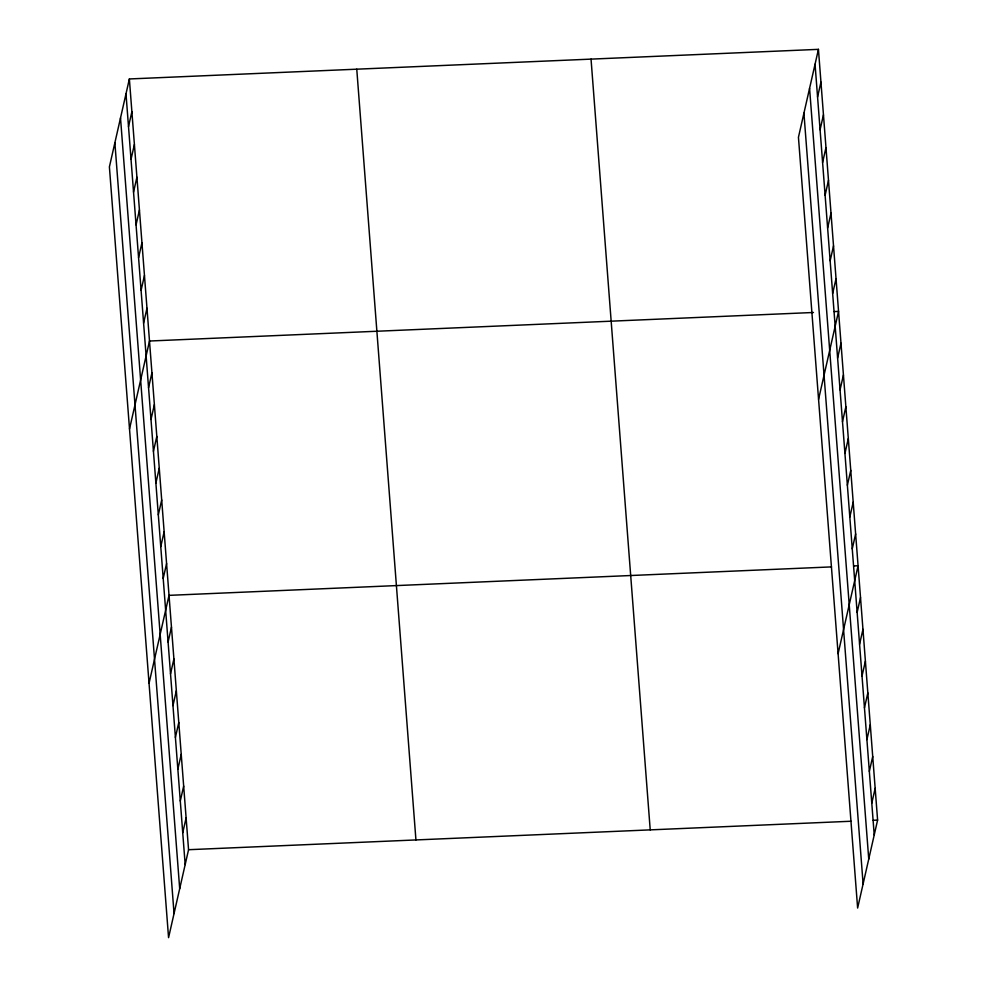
<?xml version="1.0" encoding="UTF-8"?>
<svg xmlns="http://www.w3.org/2000/svg" width="987" height="987" viewBox="0 0 987 987"><rect width="100%" height="100%" fill="white"/><g stroke="black" fill="none" stroke-linecap="round" stroke-linejoin="round"><path stroke-width="1.48" d="M129.371 78.96L109.397 166.902L168.567 937.65L188.554 849.708L129.371 78.96L818.433 49.35L877.603 820.098L857.629 908.04L798.446 137.292L818.433 49.35M128.507 126.595L131.888 111.716M131.024 159.351L134.405 144.472M133.541 192.107L136.922 177.228M136.058 224.863L139.438 209.984M138.575 257.619L141.955 242.74M141.079 290.375L144.46 275.496M143.596 323.131L146.977 308.265M129.519 428.95L149.493 341.021L813.448 312.484M148.556 387.681L151.936 372.815M150.999 419.475L154.379 404.608M153.441 451.269L156.822 436.402M155.884 483.062L159.252 468.183M158.315 514.856L161.695 499.977M160.758 546.65L164.138 531.771M163.2 578.444L166.581 563.565M149.049 683.3L169.024 595.358L831.498 566.896M168.086 642.031L171.467 627.152M170.529 673.825L173.909 658.946M172.972 705.619L176.34 690.74M175.402 737.412L178.783 722.533M177.845 769.206L181.226 754.327M180.288 801L183.668 786.121M182.731 832.794L186.111 817.915M817.569 96.985L820.95 82.106M820.074 129.741L823.454 114.862M822.59 162.497L825.971 147.618M825.107 195.253L828.488 180.374M827.624 228.009L831.005 213.13M830.141 260.765L833.521 245.886M832.658 293.521L836.038 278.642M818.568 399.34L838.543 311.398L834.114 311.596M837.605 358.071L840.986 343.192M840.048 389.865L843.429 374.986M842.491 421.659L845.871 406.78M844.934 453.452L848.314 438.573M847.377 485.246L850.757 470.367M849.819 517.04L853.2 502.161M852.25 548.834L855.63 533.955M838.099 653.69L858.073 565.748L853.644 565.946M857.135 612.421L860.516 597.542M859.578 644.215L862.959 629.336M862.021 676.009L865.402 661.13M864.464 707.802L867.844 692.923M866.907 739.596L870.287 724.717M869.337 771.39L872.718 756.511M871.78 803.184L875.161 788.305M188.554 849.708L851.028 821.246M873.174 820.283L877.603 820.098M815.052 64.229L874.223 834.977M809.574 88.336L868.745 859.085M803.924 113.184L863.107 883.933M591.04 59.121L650.223 829.87M356.763 69.189L415.934 839.937M125.991 93.839L185.174 864.587M120.513 117.946L179.696 888.695M114.874 142.794L174.045 913.543"/></g></svg>
